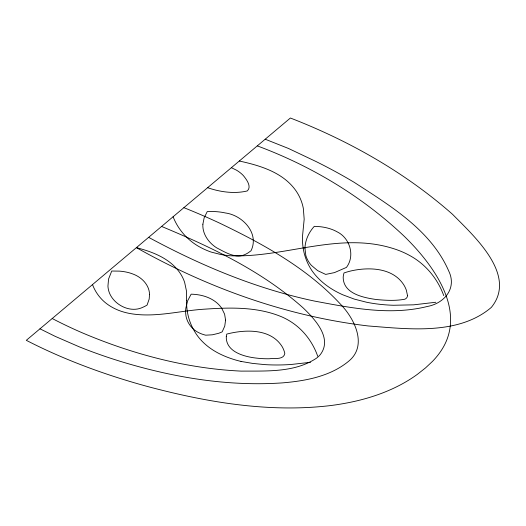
<?xml version="1.0" encoding="UTF-8"?>
<svg xmlns="http://www.w3.org/2000/svg" width="526" height="526" viewBox="0 0 526 526"><rect width="100%" height="100%" fill="white"/><g stroke="black" fill="none" stroke-linecap="round" stroke-linejoin="round"><path stroke-width="0.79" d="M186.612 300.602L186.506 291.167L184.639 282.39A102.024 62.107 -21.8 0 0 179.544 272.343C169.536 258.253 152.507 251.816 136.398 247.641C207.849 287.906 286.644 316.304 368.305 325.969C408.189 329 458.389 335.555 491.356 307.375C517.755 274.96 473.446 235.641 452.557 214.325C405.151 172.508 349.205 140.823 290.391 118.015L26.3 340.322C48.583 351.815 71.707 361.612 95.291 370.094A923.275 562.051 -21.8 0 0 148.917 386.873C207.665 402.416 269.069 412.778 329.894 405.651A178.636 108.744 -21.8 0 0 353.906 401.529C371.343 397.643 388.405 391.692 404.001 382.915A93.076 56.663 -21.8 0 0 417.453 374.282L425.514 367.911L432.536 361.336A76.54 46.59 -21.8 0 0 440.735 351.296C468.002 311.247 433.141 264.519 404.54 236.582C362.467 196.645 311.602 166.058 257.286 145.88M435.817 302.259L413.699 304.83L393.455 305.264A157.142 95.66 -21.8 0 1 366.418 302.207L354.235 299.084L343.064 294.908A150.738 91.767 -21.8 0 1 311.754 270.39L310.248 267.938A149.16 90.801 -21.8 0 1 302.522 236.108L304.179 219.237L303.338 208.48A123.091 74.929 -21.8 0 0 296.256 191.214C283.494 172.515 260.324 165.572 239.297 161.022M310.518 362.302L291.22 364.472A164.493 100.137 -21.8 0 1 264.736 364.603L252.533 363.394L240.987 361.421M265.203 139.212L288.498 148.477L315.83 161.429A948.325 577.305 -21.8 0 1 354.274 182.384C390.121 205.699 430.952 230.092 448.711 270.962C457.16 288.268 444.345 303.423 427.224 306.5C390.095 315.758 351.394 307.98 314.555 301.082C256.293 288.82 200.86 265.564 148.628 237.344M207.638 187.677C220.032 192.049 234.543 194.041 247.286 190.938C252.007 186.618 246.365 179.248 243.314 175.552A63.745 38.806 -21.8 0 0 236.536 170.207L231.387 167.682M161.581 226.443C211.846 247.351 262.204 271.311 303.134 307.888C314.647 318.947 332.866 338.165 320.334 354.583A20.271 12.341 -21.8 0 1 316.205 358.384C294.284 372.77 266.281 370.896 241.237 371.119C186.533 368.562 132.769 354.241 82.497 332.919A734.75 447.284 -21.8 0 1 52.206 318.513M39.969 328.816L55.21 336.364L79.196 346.798A735.703 447.869 -21.8 0 0 121.276 361.638C173.258 377.471 227.916 386.623 282.35 382.889C305.83 380.942 330.893 376.333 349.363 360.639C367.47 344.977 354.511 318.907 341.118 304.87C307.848 268.562 263.756 244.347 219.861 223.228A1074.23 653.949 -21.8 0 0 183.89 207.665M173.1 216.751C178.235 229.915 188.236 241.033 200.774 247.555A114.793 69.879 -21.8 0 0 211.077 252.053L220.262 254.38A97.494 59.346 -21.8 0 0 230.053 255.754C283.974 258.029 337.731 231.907 391.416 247.989A133.795 81.451 -21.8 0 1 409.484 255.399C425.429 263.927 437.645 278.629 443.734 295.592M92.504 284.592C95.568 292.778 101.13 300.004 108.363 304.916A88.611 53.941 -21.8 0 0 120.316 310.978A80.084 48.747 -21.8 0 0 130.777 313.667C155.847 317.868 180.786 310.439 205.771 309.091C231.249 307.381 258.016 306.809 281.982 316.954A112.511 68.492 -21.8 0 1 290.503 321.485C303.259 329.48 312.779 342.084 317.711 356.24M240.987 361.421A139.022 84.627 -21.8 0 1 221.748 354.826C210.663 349.731 200.557 341.867 194.436 331.156A148.496 90.4 -21.8 0 1 186.599 300.609M149.529 294.461L149.174 299.07L147.102 305.034A18.167 11.059 -21.8 0 1 142.967 307.21C130.672 313.365 114.405 305.218 109.461 293.035A58.169 35.413 -21.8 0 1 107.942 286.098L108.56 279.063L111.729 271.028L119.409 271.127A53.599 32.632 -21.8 0 1 132.657 273.928C141.409 277.018 149.338 284.717 149.529 294.461M304.955 248.219L305.797 255.36A66.868 40.706 -21.8 0 0 311.379 265.36L317.619 270.607L325.673 274.408L334.457 272.613L346.45 267.399C355.267 255.735 349.922 237.989 337.054 231.788A58.432 35.571 -21.8 0 0 320.156 226.706L314.298 226.325C308.861 232.295 305.212 240.08 304.955 248.219M202.878 224.227C202.286 233.971 208.684 242.762 216.607 247.805C224.477 251.822 233.952 257.964 242.999 255.314A16.477 10.033 -21.8 0 0 248.239 252.782L251.04 250.738C259.594 233.222 242.466 215.167 225.384 212.971A64.014 38.97 -21.8 0 0 207.257 211.583L204.16 217.771L202.878 224.227M225.569 320.124L224.753 326.087L222.189 331.814A19.712 11.999 -21.8 0 1 218.402 333.366L212.313 334.806L205.725 335.187A45.584 27.753 -21.8 0 1 199.9 333.221C192.154 329.947 186.342 322.339 185.724 313.89A66.263 40.338 -21.8 0 1 185.862 308.012L187.67 300.754L191.135 294.179C200.228 294.389 209.644 296.789 216.738 302.726A62.686 38.161 -21.8 0 1 221.847 308.512L224.609 314.173L225.569 320.124M226.285 336.607C225.726 352.091 244.715 356.871 256.898 358.16A88.486 53.869 -21.8 0 0 269.246 358.765C273.868 357.982 283.823 360.251 284.816 353.36A68.327 41.593 -21.8 0 0 282.35 346.969C271.087 328.342 245.28 329.302 226.752 334.089L226.285 336.607M407.486 295.467C407.565 297.197 406.302 298.65 404.744 299.241C395.381 300.971 385.538 300.399 376.051 299.491C363.387 297.65 343.432 293.718 343.189 277.524A35.748 21.763 -21.8 0 1 344.024 272.941A49.76 30.291 -21.8 0 1 351.841 270.739C369.693 266.873 393.165 267.859 403.896 285.033A76.52 46.584 -21.8 0 1 406.368 290.267L407.486 295.467"/></g></svg>
